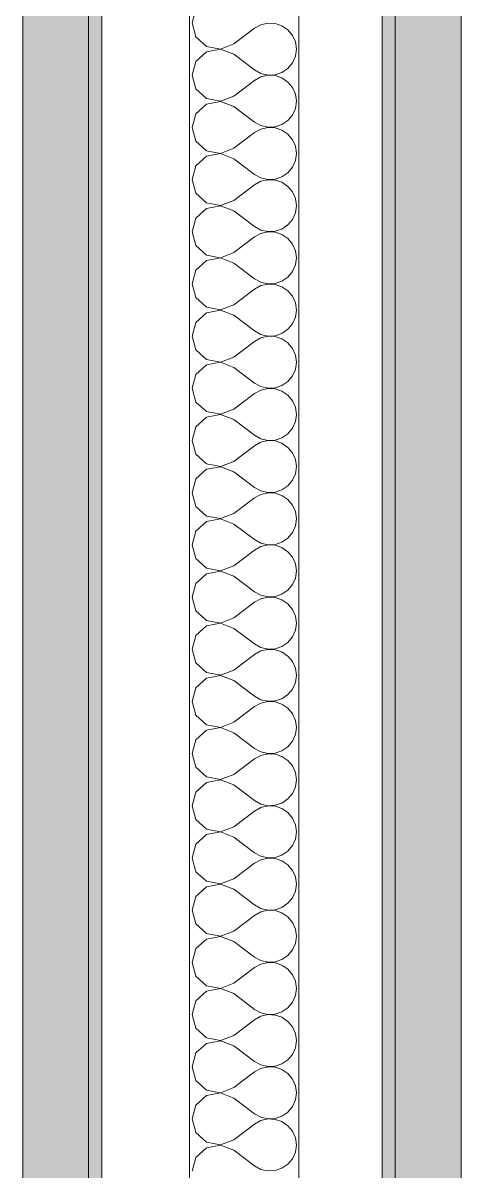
# Model space of a CAD drawing. Header units: millimetres. Extents: x -48147 to 1417267, y -496296 to 18123.
# Drawn here: x 1366549.3 to 1366658.3, y -475858 to -475572.4 of the extents above; entities that cross this region are included whole.
import ezdxf

# ---------------------------------------------------------------- set-up
doc = ezdxf.new("R2010")
doc.units = ezdxf.units.MM
doc.header["$MEASUREMENT"] = 0
doc.linetypes.add('Wipeout_Contour', pattern=[1000, 0, -1000])
doc.layers.add('New_A-25-M_Wall_Int', color=7, linetype='Continuous')
doc.layers.add('New_A-25-M_Wall_Int_Pen_No__1', color=7, linetype='Continuous', lineweight=13)
doc.layers.add('New_A-25-M_Wall_Int_Pen_No__107', color=7, linetype='Continuous', lineweight=15, true_color=0xa6a6a6)

# ---------------------------------------------------------------- blocks, each defined once
blk = doc.blocks.new('*X65', base_point=(1376122.47, -491272.82))
at = {"layer": 'New_A-25-M_Wall_Int_Pen_No__107', "linetype": 'Continuous'}
for p, q in [((1366592.32, -475568.96), (1366591.35, -475572.37)), ((1366591.35, -475572.37), (1366592.32, -475575.79)), ((1366608.5, -475572.81), (1366606.93, -475573.67)), ((1366610.24, -475572.4), (1366608.5, -475572.81)), ((1366612.03, -475572.49), (1366610.24, -475572.4)), ((1366613.73, -475573.06), (1366612.03, -475572.49)), ((1366615.2, -475574.07), (1366613.73, -475573.06)), ((1366592.32, -475575.79), (1366594.94, -475578.18)), ((1366601.74, -475577.57), (1366606.93, -475573.67)), ((1366616.35, -475575.45), (1366615.2, -475574.07)), ((1366617.07, -475577.09), (1366616.35, -475575.45)), ((1366594.94, -475578.18), (1366598.43, -475578.84)), ((1366598.43, -475578.89), (1366594.94, -475579.55)), ((1366598.43, -475578.84), (1366601.74, -475577.57)), ((1366601.74, -475580.16), (1366598.43, -475578.89)), ((1366617.32, -475578.87), (1366617.07, -475577.09)), ((1366617.07, -475580.64), (1366617.32, -475578.87)), ((1366594.94, -475579.55), (1366592.32, -475581.94)), ((1366601.74, -475580.16), (1366606.93, -475584.06)), ((1366616.35, -475582.28), (1366617.07, -475580.64)), ((1366592.32, -475581.94), (1366591.35, -475585.36)), ((1366606.93, -475584.06), (1366608.5, -475584.92)), ((1366612.03, -475585.24), (1366613.73, -475584.67)), ((1366613.73, -475584.67), (1366615.2, -475583.66)), ((1366615.2, -475583.66), (1366616.35, -475582.28)), ((1366591.35, -475585.36), (1366592.32, -475588.77)), ((1366601.74, -475590.55), (1366606.93, -475586.65)), ((1366608.5, -475585.79), (1366606.93, -475586.65)), ((1366608.5, -475584.92), (1366610.24, -475585.33)), ((1366610.24, -475585.38), (1366608.5, -475585.79)), ((1366610.24, -475585.33), (1366612.03, -475585.24)), ((1366612.03, -475585.47), (1366610.24, -475585.38)), ((1366613.73, -475586.04), (1366612.03, -475585.47)), ((1366615.2, -475587.06), (1366613.73, -475586.04)), ((1366616.35, -475588.43), (1366615.2, -475587.06)), ((1366592.32, -475588.77), (1366594.94, -475591.16)), ((1366617.07, -475590.07), (1366616.35, -475588.43)), ((1366617.32, -475591.85), (1366617.07, -475590.07)), ((1366594.94, -475592.53), (1366592.32, -475594.93)), ((1366594.94, -475591.16), (1366598.43, -475591.82)), ((1366598.43, -475591.87), (1366594.94, -475592.53)), ((1366598.43, -475591.82), (1366601.74, -475590.55)), ((1366601.74, -475593.15), (1366598.43, -475591.87)), ((1366601.74, -475593.15), (1366606.93, -475597.04)), ((1366617.07, -475593.62), (1366617.32, -475591.85)), ((1366592.32, -475594.93), (1366591.35, -475598.34)), ((1366615.2, -475596.64), (1366616.35, -475595.26)), ((1366616.35, -475595.26), (1366617.07, -475593.62)), ((1366591.35, -475598.34), (1366592.32, -475601.75)), ((1366606.93, -475597.04), (1366608.5, -475597.91)), ((1366608.5, -475598.77), (1366606.93, -475599.64)), ((1366608.5, -475597.91), (1366610.24, -475598.31)), ((1366610.24, -475598.36), (1366608.5, -475598.77)), ((1366610.24, -475598.31), (1366612.03, -475598.22)), ((1366612.03, -475598.45), (1366610.24, -475598.36)), ((1366612.03, -475598.22), (1366613.73, -475597.65)), ((1366613.73, -475599.02), (1366612.03, -475598.45)), ((1366613.73, -475597.65), (1366615.2, -475596.64)), ((1366592.32, -475601.75), (1366594.94, -475604.14)), ((1366601.74, -475603.53), (1366606.93, -475599.64)), ((1366615.2, -475600.04), (1366613.73, -475599.02)), ((1366616.35, -475601.42), (1366615.2, -475600.04)), ((1366617.07, -475603.05), (1366616.35, -475601.42)), ((1366594.94, -475604.14), (1366598.43, -475604.8)), ((1366598.43, -475604.8), (1366601.74, -475603.53)), ((1366617.32, -475604.83), (1366617.07, -475603.05)), ((1366594.94, -475605.51), (1366592.32, -475607.91)), ((1366598.43, -475604.85), (1366594.94, -475605.51)), ((1366601.74, -475606.13), (1366598.43, -475604.85)), ((1366601.74, -475606.13), (1366606.93, -475610.02)), ((1366616.35, -475608.24), (1366617.07, -475606.6)), ((1366617.07, -475606.6), (1366617.32, -475604.83)), ((1366592.32, -475607.91), (1366591.35, -475611.32)), ((1366606.93, -475610.02), (1366608.5, -475610.89)), ((1366613.73, -475610.63), (1366615.2, -475609.62)), ((1366615.2, -475609.62), (1366616.35, -475608.24)), ((1366591.35, -475611.32), (1366592.32, -475614.73)), ((1366601.74, -475616.51), (1366606.93, -475612.62)), ((1366608.5, -475611.75), (1366606.93, -475612.62)), ((1366608.5, -475610.89), (1366610.24, -475611.29)), ((1366610.24, -475611.35), (1366608.5, -475611.75)), ((1366610.24, -475611.29), (1366612.03, -475611.21)), ((1366612.03, -475611.43), (1366610.24, -475611.35)), ((1366612.03, -475611.21), (1366613.73, -475610.63)), ((1366613.73, -475612), (1366612.03, -475611.43)), ((1366615.2, -475613.02), (1366613.73, -475612)), ((1366616.35, -475614.4), (1366615.2, -475613.02)), ((1366592.32, -475614.73), (1366594.94, -475617.12)), ((1366617.07, -475616.04), (1366616.35, -475614.4)), ((1366617.32, -475617.81), (1366617.07, -475616.04)), ((1366594.94, -475618.5), (1366592.32, -475620.89)), ((1366594.94, -475617.12), (1366598.43, -475617.78)), ((1366598.43, -475617.84), (1366594.94, -475618.5)), ((1366598.43, -475617.78), (1366601.74, -475616.51)), ((1366601.74, -475619.11), (1366598.43, -475617.84)), ((1366617.07, -475619.58), (1366617.32, -475617.81)), ((1366592.32, -475620.89), (1366591.35, -475624.3)), ((1366601.74, -475619.11), (1366606.93, -475623)), ((1366615.2, -475622.6), (1366616.35, -475621.22)), ((1366616.35, -475621.22), (1366617.07, -475619.58)), ((1366591.35, -475624.3), (1366592.32, -475627.71)), ((1366606.93, -475623), (1366608.5, -475623.87)), ((1366608.5, -475623.87), (1366610.24, -475624.27)), ((1366610.24, -475624.33), (1366608.5, -475624.73)), ((1366610.24, -475624.27), (1366612.03, -475624.19)), ((1366612.03, -475624.41), (1366610.24, -475624.33)), ((1366612.03, -475624.19), (1366613.73, -475623.62)), ((1366613.73, -475624.99), (1366612.03, -475624.41)), ((1366613.73, -475623.62), (1366615.2, -475622.6)), ((1366601.74, -475629.49), (1366606.93, -475625.6)), ((1366608.5, -475624.73), (1366606.93, -475625.6)), ((1366615.2, -475626), (1366613.73, -475624.99)), ((1366616.35, -475627.38), (1366615.2, -475626)), ((1366617.07, -475629.02), (1366616.35, -475627.38)), ((1366592.32, -475627.71), (1366594.94, -475630.11)), ((1366594.94, -475630.11), (1366598.43, -475630.77)), ((1366598.43, -475630.77), (1366601.74, -475629.49)), ((1366617.32, -475630.79), (1366617.07, -475629.02)), ((1366594.94, -475631.48), (1366592.32, -475633.87)), ((1366598.43, -475630.82), (1366594.94, -475631.48)), ((1366601.74, -475632.09), (1366598.43, -475630.82)), ((1366601.74, -475632.09), (1366606.93, -475635.98)), ((1366616.35, -475634.2), (1366617.07, -475632.57)), ((1366617.07, -475632.57), (1366617.32, -475630.79)), ((1366592.32, -475633.87), (1366591.35, -475637.28)), ((1366606.93, -475635.98), (1366608.5, -475636.85)), ((1366613.73, -475636.6), (1366615.2, -475635.58)), ((1366615.2, -475635.58), (1366616.35, -475634.2)), ((1366591.35, -475637.28), (1366592.32, -475640.69)), ((1366601.74, -475642.47), (1366606.93, -475638.58)), ((1366608.5, -475637.71), (1366606.93, -475638.58)), ((1366608.5, -475636.85), (1366610.24, -475637.26)), ((1366610.24, -475637.31), (1366608.5, -475637.71)), ((1366610.24, -475637.26), (1366612.03, -475637.17)), ((1366612.03, -475637.4), (1366610.24, -475637.31)), ((1366612.03, -475637.17), (1366613.73, -475636.6)), ((1366613.73, -475637.97), (1366612.03, -475637.4)), ((1366615.2, -475638.98), (1366613.73, -475637.97)), ((1366592.32, -475640.69), (1366594.94, -475643.09)), ((1366616.35, -475640.36), (1366615.2, -475638.98)), ((1366617.07, -475642), (1366616.35, -475640.36)), ((1366594.94, -475644.46), (1366592.32, -475646.85)), ((1366594.94, -475643.09), (1366598.43, -475643.75)), ((1366598.43, -475643.8), (1366594.94, -475644.46)), ((1366598.43, -475643.75), (1366601.74, -475642.47)), ((1366601.74, -475645.07), (1366598.43, -475643.8)), ((1366617.32, -475643.77), (1366617.07, -475642)), ((1366617.07, -475645.55), (1366617.32, -475643.77)), ((1366592.32, -475646.85), (1366591.35, -475650.26)), ((1366601.74, -475645.07), (1366606.93, -475648.97)), ((1366615.2, -475648.56), (1366616.35, -475647.19)), ((1366616.35, -475647.19), (1366617.07, -475645.55)), ((1366591.35, -475650.26), (1366592.32, -475653.68)), ((1366606.93, -475648.97), (1366608.5, -475649.83)), ((1366608.5, -475649.83), (1366610.24, -475650.24)), ((1366610.24, -475650.29), (1366608.5, -475650.7)), ((1366610.24, -475650.24), (1366612.03, -475650.15)), ((1366612.03, -475650.38), (1366610.24, -475650.29)), ((1366612.03, -475650.15), (1366613.73, -475649.58)), ((1366613.73, -475649.58), (1366615.2, -475648.56)), ((1366601.74, -475655.46), (1366606.93, -475651.56)), ((1366608.5, -475650.7), (1366606.93, -475651.56)), ((1366613.73, -475650.95), (1366612.03, -475650.38)), ((1366615.2, -475651.96), (1366613.73, -475650.95)), ((1366616.35, -475653.34), (1366615.2, -475651.96)), ((1366592.32, -475653.68), (1366594.94, -475656.07)), ((1366594.94, -475656.07), (1366598.43, -475656.73)), ((1366598.43, -475656.73), (1366601.74, -475655.46)), ((1366617.07, -475654.98), (1366616.35, -475653.34)), ((1366617.32, -475656.75), (1366617.07, -475654.98)), ((1366594.94, -475657.44), (1366592.32, -475659.83)), ((1366598.43, -475656.78), (1366594.94, -475657.44)), ((1366601.74, -475658.05), (1366598.43, -475656.78)), ((1366601.74, -475658.05), (1366606.93, -475661.95)), ((1366616.35, -475660.17), (1366617.07, -475658.53)), ((1366617.07, -475658.53), (1366617.32, -475656.75)), ((1366592.32, -475659.83), (1366591.35, -475663.25)), ((1366613.73, -475662.56), (1366615.2, -475661.55)), ((1366615.2, -475661.55), (1366616.35, -475660.17)), ((1366591.35, -475663.25), (1366592.32, -475666.66)), ((1366601.74, -475668.44), (1366606.93, -475664.54)), ((1366606.93, -475661.95), (1366608.5, -475662.81)), ((1366608.5, -475663.68), (1366606.93, -475664.54)), ((1366608.5, -475662.81), (1366610.24, -475663.22)), ((1366610.24, -475663.27), (1366608.5, -475663.68)), ((1366610.24, -475663.22), (1366612.03, -475663.13)), ((1366612.03, -475663.36), (1366610.24, -475663.27)), ((1366612.03, -475663.13), (1366613.73, -475662.56)), ((1366613.73, -475663.93), (1366612.03, -475663.36)), ((1366615.2, -475664.94), (1366613.73, -475663.93)), ((1366592.32, -475666.66), (1366594.94, -475669.05)), ((1366616.35, -475666.32), (1366615.2, -475664.94)), ((1366617.07, -475667.96), (1366616.35, -475666.32)), ((1366594.94, -475669.05), (1366598.43, -475669.71)), ((1366598.43, -475669.76), (1366594.94, -475670.42)), ((1366598.43, -475669.71), (1366601.74, -475668.44)), ((1366601.74, -475671.03), (1366598.43, -475669.76)), ((1366617.32, -475669.74), (1366617.07, -475667.96)), ((1366617.07, -475671.51), (1366617.32, -475669.74)), ((1366592.32, -475672.81), (1366591.35, -475676.23)), ((1366594.94, -475670.42), (1366592.32, -475672.81)), ((1366601.74, -475671.03), (1366606.93, -475674.93)), ((1366615.2, -475674.53), (1366616.35, -475673.15)), ((1366616.35, -475673.15), (1366617.07, -475671.51)), ((1366606.93, -475674.93), (1366608.5, -475675.8)), ((1366608.5, -475675.8), (1366610.24, -475676.2)), ((1366612.03, -475676.11), (1366613.73, -475675.54)), ((1366613.73, -475675.54), (1366615.2, -475674.53)), ((1366591.35, -475676.23), (1366592.32, -475679.64)), ((1366601.74, -475681.42), (1366606.93, -475677.53)), ((1366608.5, -475676.66), (1366606.93, -475677.53)), ((1366610.24, -475676.25), (1366608.5, -475676.66)), ((1366610.24, -475676.2), (1366612.03, -475676.11)), ((1366612.03, -475676.34), (1366610.24, -475676.25)), ((1366613.73, -475676.91), (1366612.03, -475676.34)), ((1366615.2, -475677.93), (1366613.73, -475676.91)), ((1366616.35, -475679.31), (1366615.2, -475677.93)), ((1366592.32, -475679.64), (1366594.94, -475682.03)), ((1366598.43, -475682.69), (1366601.74, -475681.42)), ((1366617.07, -475680.94), (1366616.35, -475679.31)), ((1366617.32, -475682.72), (1366617.07, -475680.94)), ((1366594.94, -475683.4), (1366592.32, -475685.8)), ((1366594.94, -475682.03), (1366598.43, -475682.69)), ((1366598.43, -475682.74), (1366594.94, -475683.4)), ((1366601.74, -475684.02), (1366598.43, -475682.74)), ((1366601.74, -475684.02), (1366606.93, -475687.91)), ((1366616.35, -475686.13), (1366617.07, -475684.49)), ((1366617.07, -475684.49), (1366617.32, -475682.72)), ((1366592.32, -475685.8), (1366591.35, -475689.21)), ((1366615.2, -475687.51), (1366616.35, -475686.13)), ((1366591.35, -475689.21), (1366592.32, -475692.62)), ((1366606.93, -475687.91), (1366608.5, -475688.78)), ((1366608.5, -475689.64), (1366606.93, -475690.51)), ((1366608.5, -475688.78), (1366610.24, -475689.18)), ((1366610.24, -475689.23), (1366608.5, -475689.64)), ((1366610.24, -475689.18), (1366612.03, -475689.1)), ((1366612.03, -475689.32), (1366610.24, -475689.23)), ((1366612.03, -475689.1), (1366613.73, -475688.52)), ((1366613.73, -475689.89), (1366612.03, -475689.32)), ((1366613.73, -475688.52), (1366615.2, -475687.51)), ((1366615.2, -475690.91), (1366613.73, -475689.89)), ((1366592.32, -475692.62), (1366594.94, -475695.01)), ((1366601.74, -475694.4), (1366606.93, -475690.51)), ((1366616.35, -475692.29), (1366615.2, -475690.91)), ((1366617.07, -475693.93), (1366616.35, -475692.29)), ((1366594.94, -475695.01), (1366598.43, -475695.67)), ((1366598.43, -475695.73), (1366594.94, -475696.38)), ((1366598.43, -475695.67), (1366601.74, -475694.4)), ((1366601.74, -475697), (1366598.43, -475695.73)), ((1366617.32, -475695.7), (1366617.07, -475693.93)), ((1366617.07, -475697.47), (1366617.32, -475695.7)), ((1366592.32, -475698.78), (1366591.35, -475702.19)), ((1366594.94, -475696.38), (1366592.32, -475698.78)), ((1366601.74, -475697), (1366606.93, -475700.89)), ((1366616.35, -475699.11), (1366617.07, -475697.47)), ((1366606.93, -475700.89), (1366608.5, -475701.76)), ((1366608.5, -475701.76), (1366610.24, -475702.16)), ((1366612.03, -475702.08), (1366613.73, -475701.5)), ((1366613.73, -475701.5), (1366615.2, -475700.49)), ((1366615.2, -475700.49), (1366616.35, -475699.11)), ((1366591.35, -475702.19), (1366592.32, -475705.6)), ((1366601.74, -475707.38), (1366606.93, -475703.49)), ((1366608.5, -475702.62), (1366606.93, -475703.49)), ((1366610.24, -475702.22), (1366608.5, -475702.62)), ((1366610.24, -475702.16), (1366612.03, -475702.08)), ((1366612.03, -475702.3), (1366610.24, -475702.22)), ((1366613.73, -475702.88), (1366612.03, -475702.3)), ((1366615.2, -475703.89), (1366613.73, -475702.88)), ((1366616.35, -475705.27), (1366615.2, -475703.89)), ((1366592.32, -475705.6), (1366594.94, -475708)), ((1366598.43, -475708.65), (1366601.74, -475707.38)), ((1366617.07, -475706.91), (1366616.35, -475705.27)), ((1366617.32, -475708.68), (1366617.07, -475706.91)), ((1366594.94, -475709.37), (1366592.32, -475711.76)), ((1366594.94, -475708), (1366598.43, -475708.65)), ((1366598.43, -475708.71), (1366594.94, -475709.37)), ((1366601.74, -475709.98), (1366598.43, -475708.71)), ((1366601.74, -475709.98), (1366606.93, -475713.87)), ((1366617.07, -475710.45), (1366617.32, -475708.68)), ((1366592.32, -475711.76), (1366591.35, -475715.17)), ((1366615.2, -475713.47), (1366616.35, -475712.09)), ((1366616.35, -475712.09), (1366617.07, -475710.45)), ((1366591.35, -475715.17), (1366592.32, -475718.58)), ((1366606.93, -475713.87), (1366608.5, -475714.74)), ((1366608.5, -475715.6), (1366606.93, -475716.47)), ((1366608.5, -475714.74), (1366610.24, -475715.15)), ((1366610.24, -475715.2), (1366608.5, -475715.6)), ((1366610.24, -475715.15), (1366612.03, -475715.06)), ((1366612.03, -475715.28), (1366610.24, -475715.2)), ((1366612.03, -475715.06), (1366613.73, -475714.49)), ((1366613.73, -475715.86), (1366612.03, -475715.28)), ((1366613.73, -475714.49), (1366615.2, -475713.47)), ((1366615.2, -475716.87), (1366613.73, -475715.86)), ((1366592.32, -475718.58), (1366594.94, -475720.98)), ((1366601.74, -475720.36), (1366606.93, -475716.47)), ((1366616.35, -475718.25), (1366615.2, -475716.87)), ((1366617.07, -475719.89), (1366616.35, -475718.25)), ((1366594.94, -475720.98), (1366598.43, -475721.64)), ((1366598.43, -475721.69), (1366594.94, -475722.35)), ((1366598.43, -475721.64), (1366601.74, -475720.36)), ((1366601.74, -475722.96), (1366598.43, -475721.69)), ((1366617.32, -475721.66), (1366617.07, -475719.89)), ((1366617.07, -475723.44), (1366617.32, -475721.66)), ((1366594.94, -475722.35), (1366592.32, -475724.74)), ((1366601.74, -475722.96), (1366606.93, -475726.85)), ((1366616.35, -475725.07), (1366617.07, -475723.44)), ((1366592.32, -475724.74), (1366591.35, -475728.15)), ((1366606.93, -475726.85), (1366608.5, -475727.72)), ((1366612.03, -475728.04), (1366613.73, -475727.47)), ((1366613.73, -475727.47), (1366615.2, -475726.45)), ((1366615.2, -475726.45), (1366616.35, -475725.07)), ((1366591.35, -475728.15), (1366592.32, -475731.57)), ((1366601.74, -475733.35), (1366606.93, -475729.45)), ((1366608.5, -475728.58), (1366606.93, -475729.45)), ((1366608.5, -475727.72), (1366610.24, -475728.13)), ((1366610.24, -475728.18), (1366608.5, -475728.58)), ((1366610.24, -475728.13), (1366612.03, -475728.04)), ((1366612.03, -475728.27), (1366610.24, -475728.18)), ((1366613.73, -475728.84), (1366612.03, -475728.27)), ((1366615.2, -475729.85), (1366613.73, -475728.84)), ((1366616.35, -475731.23), (1366615.2, -475729.85)), ((1366592.32, -475731.57), (1366594.94, -475733.96)), ((1366617.07, -475732.87), (1366616.35, -475731.23)), ((1366617.32, -475734.64), (1366617.07, -475732.87)), ((1366594.94, -475735.33), (1366592.32, -475737.72)), ((1366594.94, -475733.96), (1366598.43, -475734.62)), ((1366598.43, -475734.67), (1366594.94, -475735.33)), ((1366598.43, -475734.62), (1366601.74, -475733.35)), ((1366601.74, -475735.94), (1366598.43, -475734.67)), ((1366601.74, -475735.94), (1366606.93, -475739.84)), ((1366617.07, -475736.42), (1366617.32, -475734.64)), ((1366592.32, -475737.72), (1366591.35, -475741.13)), ((1366615.2, -475739.44), (1366616.35, -475738.06)), ((1366616.35, -475738.06), (1366617.07, -475736.42)), ((1366591.35, -475741.13), (1366592.32, -475744.55)), ((1366606.93, -475739.84), (1366608.5, -475740.7)), ((1366608.5, -475741.57), (1366606.93, -475742.43)), ((1366608.5, -475740.7), (1366610.24, -475741.11)), ((1366610.24, -475741.16), (1366608.5, -475741.57)), ((1366610.24, -475741.11), (1366612.03, -475741.02)), ((1366612.03, -475741.25), (1366610.24, -475741.16)), ((1366612.03, -475741.02), (1366613.73, -475740.45)), ((1366613.73, -475741.82), (1366612.03, -475741.25)), ((1366613.73, -475740.45), (1366615.2, -475739.44)), ((1366592.32, -475744.55), (1366594.94, -475746.94)), ((1366601.74, -475746.33), (1366606.93, -475742.43)), ((1366615.2, -475742.83), (1366613.73, -475741.82)), ((1366616.35, -475744.21), (1366615.2, -475742.83)), ((1366617.07, -475745.85), (1366616.35, -475744.21)), ((1366594.94, -475746.94), (1366598.43, -475747.6)), ((1366598.43, -475747.6), (1366601.74, -475746.33)), ((1366617.32, -475747.63), (1366617.07, -475745.85)), ((1366594.94, -475748.31), (1366592.32, -475750.7)), ((1366598.43, -475747.65), (1366594.94, -475748.31)), ((1366601.74, -475748.92), (1366598.43, -475747.65)), ((1366601.74, -475748.92), (1366606.93, -475752.82)), ((1366616.35, -475751.04), (1366617.07, -475749.4)), ((1366617.07, -475749.4), (1366617.32, -475747.63)), ((1366592.32, -475750.7), (1366591.35, -475754.12)), ((1366606.93, -475752.82), (1366608.5, -475753.68)), ((1366613.73, -475753.43), (1366615.2, -475752.42)), ((1366615.2, -475752.42), (1366616.35, -475751.04)), ((1366591.35, -475754.12), (1366592.32, -475757.53)), ((1366601.74, -475759.31), (1366606.93, -475755.41)), ((1366608.5, -475754.55), (1366606.93, -475755.41)), ((1366608.5, -475753.68), (1366610.24, -475754.09)), ((1366610.24, -475754.14), (1366608.5, -475754.55)), ((1366610.24, -475754.09), (1366612.03, -475754)), ((1366612.03, -475754.23), (1366610.24, -475754.14)), ((1366612.03, -475754), (1366613.73, -475753.43)), ((1366613.73, -475754.8), (1366612.03, -475754.23)), ((1366615.2, -475755.82), (1366613.73, -475754.8)), ((1366616.35, -475757.19), (1366615.2, -475755.82)), ((1366592.32, -475757.53), (1366594.94, -475759.92)), ((1366617.07, -475758.83), (1366616.35, -475757.19)), ((1366617.32, -475760.61), (1366617.07, -475758.83)), ((1366594.94, -475761.29), (1366592.32, -475763.69)), ((1366594.94, -475759.92), (1366598.43, -475760.58)), ((1366598.43, -475760.63), (1366594.94, -475761.29)), ((1366598.43, -475760.58), (1366601.74, -475759.31)), ((1366601.74, -475761.9), (1366598.43, -475760.63)), ((1366617.07, -475762.38), (1366617.32, -475760.61)), ((1366592.32, -475763.69), (1366591.35, -475767.1)), ((1366601.74, -475761.9), (1366606.93, -475765.8)), ((1366615.2, -475765.4), (1366616.35, -475764.02)), ((1366616.35, -475764.02), (1366617.07, -475762.38)), ((1366591.35, -475767.1), (1366592.32, -475770.51)), ((1366606.93, -475765.8), (1366608.5, -475766.67)), ((1366608.5, -475766.67), (1366610.24, -475767.07)), ((1366610.24, -475767.12), (1366608.5, -475767.53)), ((1366610.24, -475767.07), (1366612.03, -475766.98)), ((1366612.03, -475767.21), (1366610.24, -475767.12)), ((1366612.03, -475766.98), (1366613.73, -475766.41)), ((1366613.73, -475767.78), (1366612.03, -475767.21)), ((1366613.73, -475766.41), (1366615.2, -475765.4)), ((1366601.74, -475772.29), (1366606.93, -475768.4)), ((1366608.5, -475767.53), (1366606.93, -475768.4)), ((1366615.2, -475768.8), (1366613.73, -475767.78)), ((1366616.35, -475770.18), (1366615.2, -475768.8)), ((1366617.07, -475771.81), (1366616.35, -475770.18)), ((1366592.32, -475770.51), (1366594.94, -475772.9)), ((1366594.94, -475772.9), (1366598.43, -475773.56)), ((1366598.43, -475773.56), (1366601.74, -475772.29)), ((1366617.32, -475773.59), (1366617.07, -475771.81)), ((1366594.94, -475774.27), (1366592.32, -475776.67)), ((1366598.43, -475773.61), (1366594.94, -475774.27)), ((1366601.74, -475774.89), (1366598.43, -475773.61)), ((1366601.74, -475774.89), (1366606.93, -475778.78)), ((1366616.35, -475777), (1366617.07, -475775.36)), ((1366617.07, -475775.36), (1366617.32, -475773.59)), ((1366592.32, -475776.67), (1366591.35, -475780.08)), ((1366606.93, -475778.78), (1366608.5, -475779.65)), ((1366613.73, -475779.39), (1366615.2, -475778.38)), ((1366615.2, -475778.38), (1366616.35, -475777)), ((1366591.35, -475780.08), (1366592.32, -475783.49)), ((1366601.74, -475785.27), (1366606.93, -475781.38)), ((1366608.5, -475780.51), (1366606.93, -475781.38)), ((1366608.5, -475779.65), (1366610.24, -475780.05)), ((1366610.24, -475780.11), (1366608.5, -475780.51)), ((1366610.24, -475780.05), (1366612.03, -475779.97)), ((1366612.03, -475780.19), (1366610.24, -475780.11)), ((1366612.03, -475779.97), (1366613.73, -475779.39)), ((1366613.73, -475780.76), (1366612.03, -475780.19)), ((1366615.2, -475781.78), (1366613.73, -475780.76)), ((1366592.32, -475783.49), (1366594.94, -475785.88)), ((1366616.35, -475783.16), (1366615.2, -475781.78)), ((1366617.07, -475784.8), (1366616.35, -475783.16)), ((1366594.94, -475787.26), (1366592.32, -475789.65)), ((1366594.94, -475785.88), (1366598.43, -475786.54)), ((1366598.43, -475786.6), (1366594.94, -475787.26)), ((1366598.43, -475786.54), (1366601.74, -475785.27)), ((1366601.74, -475787.87), (1366598.43, -475786.6)), ((1366617.32, -475786.57), (1366617.07, -475784.8)), ((1366617.07, -475788.34), (1366617.32, -475786.57)), ((1366592.32, -475789.65), (1366591.35, -475793.06)), ((1366601.74, -475787.87), (1366606.93, -475791.76)), ((1366615.2, -475791.36), (1366616.35, -475789.98)), ((1366616.35, -475789.98), (1366617.07, -475788.34)), ((1366591.35, -475793.06), (1366592.32, -475796.47)), ((1366606.93, -475791.76), (1366608.5, -475792.63)), ((1366608.5, -475792.63), (1366610.24, -475793.03)), ((1366610.24, -475793.09), (1366608.5, -475793.49)), ((1366610.24, -475793.03), (1366612.03, -475792.95)), ((1366612.03, -475793.17), (1366610.24, -475793.09)), ((1366612.03, -475792.95), (1366613.73, -475792.38)), ((1366613.73, -475792.38), (1366615.2, -475791.36)), ((1366601.74, -475798.25), (1366606.93, -475794.36)), ((1366608.5, -475793.49), (1366606.93, -475794.36)), ((1366613.73, -475793.75), (1366612.03, -475793.17)), ((1366615.2, -475794.76), (1366613.73, -475793.75)), ((1366616.35, -475796.14), (1366615.2, -475794.76)), ((1366592.32, -475796.47), (1366594.94, -475798.87)), ((1366594.94, -475798.87), (1366598.43, -475799.53)), ((1366598.43, -475799.53), (1366601.74, -475798.25)), ((1366617.07, -475797.78), (1366616.35, -475796.14)), ((1366617.32, -475799.55), (1366617.07, -475797.78)), ((1366594.94, -475800.24), (1366592.32, -475802.63)), ((1366598.43, -475799.58), (1366594.94, -475800.24)), ((1366601.74, -475800.85), (1366598.43, -475799.58)), ((1366601.74, -475800.85), (1366606.93, -475804.74)), ((1366616.35, -475802.96), (1366617.07, -475801.33)), ((1366617.07, -475801.33), (1366617.32, -475799.55)), ((1366592.32, -475802.63), (1366591.35, -475806.04)), ((1366613.73, -475805.36), (1366615.2, -475804.34)), ((1366615.2, -475804.34), (1366616.35, -475802.96)), ((1366591.35, -475806.04), (1366592.32, -475809.45)), ((1366601.74, -475811.23), (1366606.93, -475807.34)), ((1366606.93, -475804.74), (1366608.5, -475805.61)), ((1366608.5, -475806.47), (1366606.93, -475807.34)), ((1366608.5, -475805.61), (1366610.24, -475806.02)), ((1366610.24, -475806.07), (1366608.5, -475806.47)), ((1366610.24, -475806.02), (1366612.03, -475805.93)), ((1366612.03, -475806.16), (1366610.24, -475806.07)), ((1366612.03, -475805.93), (1366613.73, -475805.36)), ((1366613.73, -475806.73), (1366612.03, -475806.16)), ((1366615.2, -475807.74), (1366613.73, -475806.73)), ((1366592.32, -475809.45), (1366594.94, -475811.85)), ((1366616.35, -475809.12), (1366615.2, -475807.74)), ((1366617.07, -475810.76), (1366616.35, -475809.12)), ((1366594.94, -475811.85), (1366598.43, -475812.51)), ((1366598.43, -475812.56), (1366594.94, -475813.22)), ((1366598.43, -475812.51), (1366601.74, -475811.23)), ((1366601.74, -475813.83), (1366598.43, -475812.56)), ((1366617.32, -475812.53), (1366617.07, -475810.76)), ((1366617.07, -475814.31), (1366617.32, -475812.53)), ((1366592.32, -475815.61), (1366591.35, -475819.02)), ((1366594.94, -475813.22), (1366592.32, -475815.61)), ((1366601.74, -475813.83), (1366606.93, -475817.73)), ((1366615.2, -475817.32), (1366616.35, -475815.95)), ((1366616.35, -475815.95), (1366617.07, -475814.31)), ((1366606.93, -475817.73), (1366608.5, -475818.59)), ((1366608.5, -475818.59), (1366610.24, -475819)), ((1366612.03, -475818.91), (1366613.73, -475818.34)), ((1366613.73, -475818.34), (1366615.2, -475817.32)), ((1366591.35, -475819.02), (1366592.32, -475822.44)), ((1366601.74, -475824.22), (1366606.93, -475820.32)), ((1366608.5, -475819.46), (1366606.93, -475820.32)), ((1366610.24, -475819.05), (1366608.5, -475819.46)), ((1366610.24, -475819), (1366612.03, -475818.91)), ((1366612.03, -475819.14), (1366610.24, -475819.05)), ((1366613.73, -475819.71), (1366612.03, -475819.14)), ((1366615.2, -475820.72), (1366613.73, -475819.71)), ((1366616.35, -475822.1), (1366615.2, -475820.72)), ((1366592.32, -475822.44), (1366594.94, -475824.83)), ((1366598.43, -475825.49), (1366601.74, -475824.22)), ((1366617.07, -475823.74), (1366616.35, -475822.1)), ((1366617.32, -475825.51), (1366617.07, -475823.74)), ((1366594.94, -475826.2), (1366592.32, -475828.59)), ((1366594.94, -475824.83), (1366598.43, -475825.49)), ((1366598.43, -475825.54), (1366594.94, -475826.2)), ((1366601.74, -475826.81), (1366598.43, -475825.54)), ((1366601.74, -475826.81), (1366606.93, -475830.71)), ((1366616.35, -475828.93), (1366617.07, -475827.29)), ((1366617.07, -475827.29), (1366617.32, -475825.51)), ((1366592.32, -475828.59), (1366591.35, -475832.01)), ((1366615.2, -475830.31), (1366616.35, -475828.93)), ((1366591.35, -475832.01), (1366592.32, -475835.42)), ((1366606.93, -475830.71), (1366608.5, -475831.57)), ((1366608.5, -475832.44), (1366606.93, -475833.3)), ((1366608.5, -475831.57), (1366610.24, -475831.98)), ((1366610.24, -475832.03), (1366608.5, -475832.44)), ((1366610.24, -475831.98), (1366612.03, -475831.89)), ((1366612.03, -475832.12), (1366610.24, -475832.03)), ((1366612.03, -475831.89), (1366613.73, -475831.32)), ((1366613.73, -475832.69), (1366612.03, -475832.12)), ((1366613.73, -475831.32), (1366615.2, -475830.31)), ((1366615.2, -475833.7), (1366613.73, -475832.69)), ((1366592.32, -475835.42), (1366594.94, -475837.81)), ((1366601.74, -475837.2), (1366606.93, -475833.3)), ((1366616.35, -475835.08), (1366615.2, -475833.7)), ((1366617.07, -475836.72), (1366616.35, -475835.08)), ((1366594.94, -475837.81), (1366598.43, -475838.47)), ((1366598.43, -475838.52), (1366594.94, -475839.18)), ((1366598.43, -475838.47), (1366601.74, -475837.2)), ((1366601.74, -475839.79), (1366598.43, -475838.52)), ((1366617.32, -475838.5), (1366617.07, -475836.72)), ((1366617.07, -475840.27), (1366617.32, -475838.5)), ((1366592.32, -475841.57), (1366591.35, -475844.99)), ((1366594.94, -475839.18), (1366592.32, -475841.57)), ((1366601.74, -475839.79), (1366606.93, -475843.69)), ((1366616.35, -475841.91), (1366617.07, -475840.27)), ((1366606.93, -475843.69), (1366608.5, -475844.56)), ((1366608.5, -475844.56), (1366610.24, -475844.96)), ((1366612.03, -475844.87), (1366613.73, -475844.3)), ((1366613.73, -475844.3), (1366615.2, -475843.29)), ((1366615.2, -475843.29), (1366616.35, -475841.91)), ((1366591.35, -475844.99), (1366592.32, -475848.4)), ((1366601.74, -475850.18), (1366606.93, -475846.28)), ((1366608.5, -475845.42), (1366606.93, -475846.28)), ((1366610.24, -475845.01), (1366608.5, -475845.42)), ((1366610.24, -475844.96), (1366612.03, -475844.87)), ((1366612.03, -475845.1), (1366610.24, -475845.01)), ((1366613.73, -475845.67), (1366612.03, -475845.1)), ((1366615.2, -475846.69), (1366613.73, -475845.67)), ((1366616.35, -475848.07), (1366615.2, -475846.69)), ((1366592.32, -475848.4), (1366594.94, -475850.79)), ((1366598.43, -475851.45), (1366601.74, -475850.18)), ((1366617.07, -475849.7), (1366616.35, -475848.07)), ((1366617.32, -475851.48), (1366617.07, -475849.7)), ((1366594.94, -475852.16), (1366592.32, -475854.56)), ((1366594.94, -475850.79), (1366598.43, -475851.45)), ((1366598.43, -475851.5), (1366594.94, -475852.16)), ((1366601.74, -475852.78), (1366598.43, -475851.5)), ((1366601.74, -475852.78), (1366606.93, -475856.67)), ((1366617.07, -475853.25), (1366617.32, -475851.48)), ((1366592.32, -475854.56), (1366591.35, -475857.97)), ((1366615.2, -475856.27), (1366616.35, -475854.89)), ((1366616.35, -475854.89), (1366617.07, -475853.25)), ((1366606.93, -475856.67), (1366608.5, -475857.54)), ((1366608.5, -475857.54), (1366610.24, -475857.94)), ((1366610.24, -475857.94), (1366612.03, -475857.86)), ((1366612.03, -475857.86), (1366613.73, -475857.28)), ((1366613.73, -475857.28), (1366615.2, -475856.27))]:
    blk.add_line(p, q, dxfattribs=at)
blk = doc.blocks.new('Section Elem_42_2', base_point=(1376122.47, -491272.82))
at = {"layer": 'New_A-25-M_Wall_Int_Pen_No__107', "linetype": 'Continuous'}
for points in [[(1366549.27, -479122.82), (1366565.62, -479122.82), (1366565.62, -475339.25), (1366549.27, -475339.25)], [(1366641.95, -476122.82), (1366658.31, -476122.82), (1366658.31, -475339.25), (1366641.95, -475339.25)]]:
    blk.add_hatch(color=256, dxfattribs=at).paths.add_polyline_path(points)
at = {"layer": 'New_A-25-M_Wall_Int_Pen_No__107', "linetype": 'Continuous', "lineweight": 0, "true_color": 0x535353}
blk.add_hatch(color=251, dxfattribs=at).paths.add_polyline_path([(1366565.62, -479122.82), (1366568.89, -479122.82), (1366568.89, -475339.25), (1366565.62, -475339.25)])
at = {"layer": 'New_A-25-M_Wall_Int_Pen_No__1', "linetype": 'Continuous'}
for p, q in [((1366549.27, -475339.25), (1366549.27, -479122.82)), ((1366565.62, -475339.25), (1366565.62, -479122.82)), ((1366641.95, -475339.25), (1366641.95, -476122.82)), ((1366658.31, -475339.25), (1366658.31, -476122.82))]:
    blk.add_line(p, q, dxfattribs=at)
at = {"color": 254, "linetype": 'Wipeout_Contour', "lineweight": 0, "ltscale": 5790050.777676596}
blk.add_wipeout([(1366568.89, -479122.82), (1366590.7, -479122.82), (1366590.7, -475339.25), (1366568.89, -475339.25)], dxfattribs=at).dxf.layer = 'New_A-25-M_Wall_Int'
at = {"layer": 'New_A-25-M_Wall_Int_Pen_No__1', "linetype": 'Continuous'}
blk.add_line((1366568.89, -475339.25), (1366568.89, -479122.82), dxfattribs=at)
at = {"color": 254, "linetype": 'Wipeout_Contour', "lineweight": 0, "ltscale": 5790143.430935812}
blk.add_wipeout([(1366590.7, -479122.82), (1366617.96, -479122.82), (1366617.96, -475339.25), (1366590.7, -475339.25)], dxfattribs=at).dxf.layer = 'New_A-25-M_Wall_Int'
at = {"layer": 'New_A-25-M_Wall_Int_Pen_No__1', "linetype": 'Continuous'}
blk.add_line((1366590.7, -475339.25), (1366590.7, -479122.82), dxfattribs=at)
at = {"layer": 'New_A-25-M_Wall_Int'}
blk.add_blockref('*X65', (1376122.47, -491272.82), dxfattribs=at)
at = {"color": 254, "linetype": 'Wipeout_Contour', "lineweight": 0, "ltscale": 5790234.025384374}
blk.add_wipeout([(1366617.96, -479122.82), (1366638.68, -479122.82), (1366638.68, -475339.25), (1366617.96, -475339.25)], dxfattribs=at).dxf.layer = 'New_A-25-M_Wall_Int'
at = {"layer": 'New_A-25-M_Wall_Int_Pen_No__107', "linetype": 'Continuous', "lineweight": 0, "true_color": 0x535353}
blk.add_hatch(color=251, dxfattribs=at).paths.add_polyline_path([(1366638.68, -479122.82), (1366641.95, -479122.82), (1366641.95, -476147.82), (1366641.95, -476122.82), (1366641.95, -475339.25), (1366638.68, -475339.25)])
at = {"layer": 'New_A-25-M_Wall_Int_Pen_No__1', "linetype": 'Continuous'}
for p, q in [((1366617.96, -475339.25), (1366617.96, -479122.82)), ((1366638.68, -475339.25), (1366638.68, -479122.82))]:
    blk.add_line(p, q, dxfattribs=at)

msp = doc.modelspace()

# ---------------------------------------------------------------- block references
at = {"layer": 'New_A-25-M_Wall_Int'}
msp.add_blockref('Section Elem_42_2', (1376122.47, -491272.82), dxfattribs=at)

doc.saveas('drawing.dxf')
